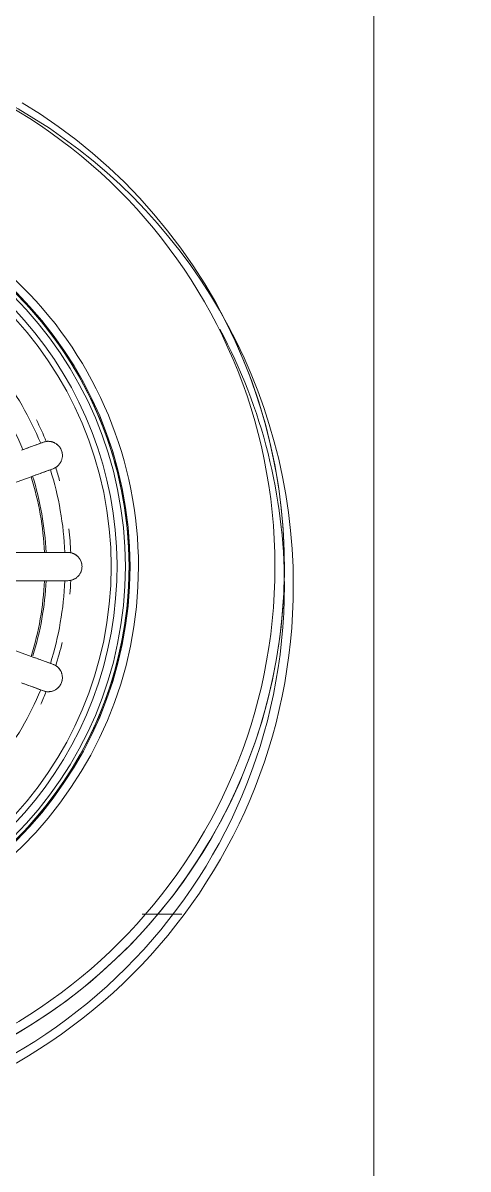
# Model space of a CAD drawing. Header units: millimetres. Extents: x -11245 to 24889, y -43080 to -3800.
# Drawn here: x -7506.9 to -7459.6, y -15469.7 to -15348 of the extents above; entities that cross this region are included whole.
import ezdxf

# ---------------------------------------------------------------- set-up
doc = ezdxf.new("R2010")
doc.units = ezdxf.units.MM
for name, color, linetype, lineweight in [('A-FLOR-PATT', 8, 'Continuous', 18), ('A-GENM', 13, 'Continuous', 9), ('G-IMPT', 8, 'Continuous', 9)]:
    doc.layers.add(name, color=color, linetype=linetype, lineweight=lineweight)

# ---------------------------------------------------------------- blocks, each defined once
blk = doc.blocks.new('CRT_MGN_COZ_Fogão a lenha completo - CRT_MGN_COZ_Fogão a lenha completo-5005769-PONTOS HIDRÁULICOS TÉRREO')
at = {"layer": 'G-IMPT'}
blk.add_line((2602.92, -125), (2362.92, -125), dxfattribs=at)
at = {"layer": 'G-IMPT', "flags": 128}
for points in [[(2434.03, -86.57), (2435.21, -88.54), (2436.47, -90.47), (2437.8, -92.34), (2439.21, -94.16), (2440.7, -95.91), (2442.25, -97.61), (2443.86, -99.25), (2445.55, -100.82), (2447.29, -102.32), (2449.09, -103.75), (2450.95, -105.1), (2452.86, -106.38), (2454.82, -107.59), (2456.82, -108.71), (2458.87, -109.76), (2460.96, -110.72), (2463.09, -111.59), (2465.25, -112.38), (2467.44, -113.09), (2469.65, -113.7), (2471.89, -114.23), (2474.15, -114.66), (2476.43, -115.01), (2478.71, -115.26), (2481.01, -115.43), (2483.3, -115.5), (2485.6, -115.48), (2487.9, -115.36), (2490.19, -115.16), (2492.47, -114.86), (2494.74, -114.47), (2496.99, -114), (2499.22, -113.43), (2501.42, -112.77), (2503.6, -112.03), (2505.74, -111.2), (2507.85, -110.28), (2509.93, -109.29), (2511.96, -108.21), (2513.94, -107.04), (2515.88, -105.8), (2517.76, -104.49), (2519.6, -103.1), (2521.37, -101.64), (2523.09, -100.1), (2524.74, -98.5), (2526.33, -96.84), (2527.84, -95.11), (2529.29, -93.33), (2530.67, -91.48), (2531.97, -89.59), (2533.2, -87.64)], [(2492.5, -98.09), (2490.89, -98.4), (2489.27, -98.65), (2487.64, -98.83), (2486.01, -98.95), (2484.37, -99), (2482.73, -98.98), (2481.09, -98.9), (2479.46, -98.76), (2477.83, -98.54), (2476.21, -98.27), (2474.61, -97.93), (2473.02, -97.52), (2471.45, -97.06), (2469.9, -96.53), (2468.37, -95.93), (2466.86, -95.28), (2465.39, -94.57), (2463.94, -93.8), (2462.52, -92.97), (2461.14, -92.09), (2459.8, -91.15), (2458.49, -90.16), (2457.22, -89.11), (2456, -88.02), (2454.82, -86.88)], [(2512.49, -87.41), (2511.29, -88.53), (2510.05, -89.6), (2508.76, -90.62), (2507.44, -91.59), (2506.08, -92.5), (2504.68, -93.36), (2503.25, -94.16), (2501.79, -94.9), (2500.3, -95.59), (2498.78, -96.21), (2497.24, -96.78), (2495.68, -97.28), (2494.1, -97.72), (2492.5, -98.09)], [(2477.98, -78.72), (2477.08, -81.19), (2476.18, -83.66), (2475.28, -86.13), (2474.38, -88.6)], [(2493.47, -88.6), (2492.57, -86.13), (2491.67, -83.66), (2490.77, -81.19), (2489.87, -78.72)], [(2482.42, -90.02), (2482.42, -87.39), (2482.42, -84.76), (2482.42, -82.13), (2482.42, -79.5)], [(2485.42, -79.5), (2485.42, -82.13), (2485.42, -84.76), (2485.42, -87.39), (2485.42, -90.02)], [(2470.72, -89.91), (2470.77, -89.76), (2470.82, -89.62)], [(2497.03, -89.62), (2497.08, -89.76), (2497.13, -89.91)], [(2473.64, -90.64), (2473.59, -90.79), (2473.53, -90.93)], [(2494.32, -90.93), (2494.26, -90.79), (2494.21, -90.64)], [(2482.42, -92.5), (2482.42, -92.35), (2482.42, -92.19)], [(2485.42, -92.19), (2485.42, -92.35), (2485.42, -92.5)]]:
    blk.add_lwpolyline(points, dxfattribs=at)
at = {"layer": 'G-IMPT'}
for centre, radius, start, end in [((2481.92, -58), 58.45, 90, 270), ((2481.92, -58), 58.45, 270, 90), ((2481.92, -58), 57.5, 90, 270), ((2483.92, -58), 41, 90, 270), ((2483.92, -58), 41, 270, 90), ((2483.92, -58), 57.5, 180, 296.2514), ((2483.92, -58), 56.5, 180, 0), ((2483.92, -58), 42, 180, 270), ((2483.92, -58), 41.11, 180, 360), ((2483.92, -58), 41, 180, 270), ((2483.92, -58), 40.61, 180, 0), ((2483.92, -58), 40.61, 180, 0), ((2483.92, -58), 39.72, 180, 344.8588), ((2483.92, -58), 39.1, 180, 360), ((2483.92, -58), 41, 270, 0), ((2483.92, -58), 42, 270, 0), ((2483.92, -58), 34.22, 232.5121, 247.4879), ((2483.92, -58), 34.22, 292.5121, 307.4879), ((2483.92, -58), 32.22, 292.6687, 296.5641), ((2483.92, -58), 32.05, 252.6822, 267.3178), ((2483.92, -58), 32.22, 252.8675, 267.3313), ((2483.92, -58), 32.05, 272.6822, 287.3178), ((2483.92, -58), 32.22, 272.6687, 287.3313), ((2483.92, -58), 34.84, 245.1811, 247.5874), ((2483.92, -58), 34.84, 292.4126, 296.5938), ((2483.92, -58), 34.84, 252.4126, 256.5938), ((2483.92, -58), 34.22, 252.5121, 267.4879), ((2483.92, -58), 34.22, 272.5121, 287.4879), ((2483.92, -58), 34.84, 285.1811, 287.5874), ((2483.92, -58), 34.84, 265.1811, 267.5874), ((2483.92, -58), 34.84, 272.4126, 276.5938), ((2481.92, -58), 57.5, 270, 298.244)]:
    blk.add_arc(centre, radius, start, end, dxfattribs=at)
for points, knots in [([(2470.82, -89.62), (2470.91, -89.37), (2471.14, -88.75), (2471.44, -87.92), (2471.56, -87.58)], [-1, -1, -1, -1, -0.4, 0, 0, 0, 0]), ([(2496.29, -87.58), (2496.48, -88.1), (2496.77, -88.9), (2496.97, -89.45), (2497.03, -89.62)], [-1, -1, -1, -1, -0.4, 0, 0, 0, 0]), ([(2474.38, -88.6), (2474.19, -89.13), (2473.9, -89.93), (2473.7, -90.48), (2473.64, -90.64)], [-1, -1, -1, -1, -0.4, 0, 0, 0, 0]), ([(2494.21, -90.64), (2494.12, -90.39), (2493.89, -89.78), (2493.59, -88.95), (2493.47, -88.6)], [-1, -1, -1, -1, -0.4, 0, 0, 0, 0]), ([(2473.53, -90.93), (2473.51, -90.99), (2473.46, -91.11), (2473.37, -91.26), (2473.29, -91.36), (2473.22, -91.44), (2473.15, -91.52), (2473.06, -91.59), (2472.97, -91.66), (2472.87, -91.72), (2472.76, -91.78), (2472.63, -91.83), (2472.49, -91.88), (2472.35, -91.9), (2472.19, -91.92), (2472.02, -91.92), (2471.82, -91.89), (2471.61, -91.83), (2471.41, -91.75), (2471.25, -91.64), (2471.11, -91.53), (2471, -91.41), (2470.9, -91.29), (2470.82, -91.17), (2470.76, -91.05), (2470.71, -90.93), (2470.68, -90.82), (2470.65, -90.71), (2470.64, -90.6), (2470.63, -90.5), (2470.62, -90.39), (2470.63, -90.26), (2470.66, -90.09), (2470.69, -89.97), (2470.72, -89.91)], [-1, -1, -1, -1, -0.944444, -0.888889, -0.861111, -0.833333, -0.805556, -0.777778, -0.75, -0.722222, -0.694444, -0.659722, -0.638889, -0.611111, -0.583333, -0.555556, -0.527778, -0.5, -0.472222, -0.444444, -0.416667, -0.388889, -0.361111, -0.333333, -0.305556, -0.277778, -0.25, -0.222222, -0.194444, -0.166667, -0.138889, -0.111111, -0.055556, 0, 0, 0, 0]), ([(2482.42, -92.19), (2482.42, -91.93), (2482.42, -91.27), (2482.42, -90.39), (2482.42, -90.02)], [-1, -1, -1, -1, -0.4, 0, 0, 0, 0]), ([(2485.42, -90.02), (2485.42, -90.58), (2485.42, -91.43), (2485.42, -92.01), (2485.42, -92.19)], [-1, -1, -1, -1, -0.4, 0, 0, 0, 0]), ([(2497.13, -89.91), (2497.16, -89.97), (2497.19, -90.09), (2497.22, -90.26), (2497.23, -90.39), (2497.22, -90.5), (2497.21, -90.6), (2497.2, -90.71), (2497.17, -90.82), (2497.14, -90.93), (2497.08, -91.06), (2497.02, -91.18), (2496.94, -91.3), (2496.85, -91.41), (2496.74, -91.53), (2496.6, -91.64), (2496.44, -91.74), (2496.24, -91.83), (2496.03, -91.89), (2495.84, -91.92), (2495.66, -91.92), (2495.5, -91.91), (2495.35, -91.87), (2495.21, -91.83), (2495.08, -91.78), (2494.98, -91.72), (2494.88, -91.66), (2494.79, -91.59), (2494.7, -91.52), (2494.63, -91.44), (2494.56, -91.36), (2494.48, -91.26), (2494.39, -91.11), (2494.34, -90.99), (2494.32, -90.93)], [-1, -1, -1, -1, -0.944444, -0.888889, -0.861111, -0.833333, -0.805556, -0.777778, -0.75, -0.722222, -0.694444, -0.659722, -0.638889, -0.611111, -0.583333, -0.555556, -0.527778, -0.5, -0.472222, -0.444444, -0.416667, -0.388889, -0.361111, -0.333333, -0.305556, -0.277778, -0.25, -0.222222, -0.194444, -0.166667, -0.138889, -0.111111, -0.055556, 0, 0, 0, 0]), ([(2473.4, -91.22), (2473.37, -91.26), (2473.3, -91.35), (2473.21, -91.46), (2473.12, -91.54), (2473.05, -91.6), (2472.98, -91.66), (2472.92, -91.69), (2472.89, -91.71)], [-1, -1, -1, -1, -0.9444444, -0.8888889, -0.8611111, -0.8333333, -0.8055556, -0.7777778, -0.7777778, -0.7777778, -0.7777778]), ([(2497.21, -90.21), (2497.22, -90.27), (2497.23, -90.38), (2497.22, -90.52), (2497.21, -90.64), (2497.19, -90.73), (2497.17, -90.82), (2497.15, -90.88), (2497.14, -90.91)], [-1, -1, -1, -1, -0.9444444, -0.8888889, -0.8611111, -0.8333333, -0.8055556, -0.7777778, -0.7777778, -0.7777778, -0.7777778]), ([(2485.42, -92.5), (2485.42, -92.56), (2485.42, -92.69), (2485.38, -92.86), (2485.34, -92.99), (2485.31, -93.09), (2485.26, -93.18), (2485.21, -93.28), (2485.15, -93.37), (2485.07, -93.47), (2484.98, -93.56), (2484.88, -93.66), (2484.77, -93.74), (2484.65, -93.82), (2484.5, -93.89), (2484.33, -93.95), (2484.14, -93.99), (2483.93, -94.01), (2483.71, -93.99), (2483.52, -93.95), (2483.35, -93.89), (2483.2, -93.82), (2483.07, -93.74), (2482.96, -93.65), (2482.86, -93.56), (2482.78, -93.47), (2482.7, -93.37), (2482.64, -93.28), (2482.59, -93.18), (2482.54, -93.09), (2482.51, -92.99), (2482.47, -92.86), (2482.43, -92.69), (2482.42, -92.56), (2482.42, -92.5)], [-1, -1, -1, -1, -0.944444, -0.888889, -0.861111, -0.833333, -0.805556, -0.777778, -0.75, -0.722222, -0.694444, -0.659722, -0.638889, -0.611111, -0.583333, -0.555556, -0.527778, -0.5, -0.472222, -0.444444, -0.416667, -0.388889, -0.361111, -0.333333, -0.305556, -0.277778, -0.25, -0.222222, -0.194444, -0.166667, -0.138889, -0.111111, -0.055556, 0, 0, 0, 0]), ([(2485.39, -92.81), (2485.38, -92.87), (2485.35, -92.98), (2485.3, -93.11), (2485.25, -93.21), (2485.2, -93.29), (2485.15, -93.37), (2485.11, -93.42), (2485.09, -93.45)], [-1, -1, -1, -1, -0.9444444, -0.8888889, -0.8611111, -0.8333333, -0.8055556, -0.7777778, -0.7777778, -0.7777778, -0.7777778])]:
    blk.add_open_spline(points, degree=3, knots=knots, dxfattribs=at)
for points in [[(2471.51, -87.73), (2471.35, -88.17), (2471.05, -88.99), (2470.81, -89.64), (2470.72, -89.91)], [(2473.53, -90.93), (2473.63, -90.67), (2473.87, -90.02), (2474.17, -89.19), (2474.33, -88.75)], [(2493.52, -88.75), (2493.68, -89.19), (2493.98, -90.02), (2494.22, -90.67), (2494.32, -90.93)], [(2497.13, -89.91), (2497.04, -89.64), (2496.8, -88.99), (2496.5, -88.17), (2496.34, -87.73)], [(2470.72, -89.91), (2470.7, -89.96), (2470.66, -90.07), (2470.65, -90.17), (2470.64, -90.21)], [(2497.21, -90.21), (2497.2, -90.17), (2497.19, -90.07), (2497.15, -89.96), (2497.13, -89.91)], [(2470.63, -90.55), (2470.63, -90.49), (2470.62, -90.38), (2470.63, -90.27), (2470.64, -90.21)], [(2471.94, -91.91), (2471.89, -91.9), (2471.79, -91.88), (2471.61, -91.82), (2471.45, -91.75), (2471.3, -91.68), (2471.18, -91.59), (2471.08, -91.5), (2470.99, -91.39), (2470.93, -91.33), (2470.91, -91.29)], [(2473.4, -91.22), (2473.42, -91.18), (2473.47, -91.09), (2473.51, -90.99), (2473.53, -90.93)], [(2482.42, -90.18), (2482.42, -90.65), (2482.42, -91.53), (2482.42, -92.22), (2482.42, -92.5)], [(2485.42, -92.5), (2485.42, -92.22), (2485.42, -91.53), (2485.42, -90.65), (2485.42, -90.18)], [(2494.32, -90.93), (2494.34, -90.99), (2494.38, -91.09), (2494.43, -91.18), (2494.45, -91.22)], [(2494.66, -91.48), (2494.62, -91.44), (2494.55, -91.35), (2494.48, -91.26), (2494.45, -91.22)], [(2496.94, -91.3), (2496.92, -91.33), (2496.86, -91.39), (2496.77, -91.5), (2496.67, -91.59), (2496.55, -91.68), (2496.4, -91.75), (2496.23, -91.82), (2496.06, -91.88), (2495.96, -91.9), (2495.91, -91.91)], [(2482.42, -92.5), (2482.42, -92.56), (2482.43, -92.67), (2482.45, -92.77), (2482.46, -92.81)], [(2485.39, -92.81), (2485.4, -92.77), (2485.42, -92.67), (2485.42, -92.56), (2485.42, -92.5)], [(2482.57, -93.13), (2482.54, -93.08), (2482.5, -92.98), (2482.47, -92.87), (2482.46, -92.81)], [(2483.59, -93.96), (2483.54, -93.95), (2483.44, -93.93), (2483.31, -93.87), (2483.19, -93.8), (2483.11, -93.76), (2483.08, -93.74)], [(2484.77, -93.74), (2484.74, -93.76), (2484.66, -93.81), (2484.54, -93.87), (2484.41, -93.93), (2484.31, -93.95), (2484.26, -93.96)]]:
    blk.add_open_spline(points, degree=3, dxfattribs=at)
blk = doc.blocks.new('CRT_MGN_COZ_Fogão a lenha completo - CRT_MGN_COZ_Fogão a lenha completo-V23-PONTOS HIDRÁULICOS TÉRREO')
at = {"layer": 'G-IMPT'}
blk.add_line((2602.92, -125), (2362.92, -125), dxfattribs=at)
at = {"layer": 'G-IMPT', "flags": 128}
for points in [[(2434.03, -86.57), (2435.21, -88.54), (2436.47, -90.47), (2437.8, -92.34), (2439.21, -94.16), (2440.7, -95.91), (2442.25, -97.61), (2443.86, -99.25), (2445.55, -100.82), (2447.29, -102.32), (2449.09, -103.75), (2450.95, -105.1), (2452.86, -106.38), (2454.82, -107.59), (2456.82, -108.71), (2458.87, -109.76), (2460.96, -110.72), (2463.09, -111.59), (2465.25, -112.38), (2467.44, -113.09), (2469.65, -113.7), (2471.89, -114.23), (2474.15, -114.66), (2476.43, -115.01), (2478.71, -115.26), (2481.01, -115.43), (2483.3, -115.5), (2485.6, -115.48), (2487.9, -115.36), (2490.19, -115.16), (2492.47, -114.86), (2494.74, -114.47), (2496.99, -114), (2499.22, -113.43), (2501.42, -112.77), (2503.6, -112.03), (2505.74, -111.2), (2507.85, -110.28), (2509.93, -109.29), (2511.96, -108.21), (2513.94, -107.04), (2515.88, -105.8), (2517.76, -104.49), (2519.6, -103.1), (2521.37, -101.64), (2523.09, -100.1), (2524.74, -98.5), (2526.33, -96.84), (2527.84, -95.11), (2529.29, -93.33), (2530.67, -91.48), (2531.97, -89.59), (2533.2, -87.64)], [(2492.5, -98.09), (2490.89, -98.4), (2489.27, -98.65), (2487.64, -98.83), (2486.01, -98.95), (2484.37, -99), (2482.73, -98.98), (2481.09, -98.9), (2479.46, -98.76), (2477.83, -98.54), (2476.21, -98.27), (2474.61, -97.93), (2473.02, -97.52), (2471.45, -97.06), (2469.9, -96.53), (2468.37, -95.93), (2466.86, -95.28), (2465.39, -94.57), (2463.94, -93.8), (2462.52, -92.97), (2461.14, -92.09), (2459.8, -91.15), (2458.49, -90.16), (2457.22, -89.11), (2456, -88.02), (2454.82, -86.88)], [(2512.49, -87.41), (2511.29, -88.53), (2510.05, -89.6), (2508.76, -90.62), (2507.44, -91.59), (2506.08, -92.5), (2504.68, -93.36), (2503.25, -94.16), (2501.79, -94.9), (2500.3, -95.59), (2498.78, -96.21), (2497.24, -96.78), (2495.68, -97.28), (2494.1, -97.72), (2492.5, -98.09)], [(2477.98, -78.72), (2477.08, -81.19), (2476.18, -83.66), (2475.28, -86.13), (2474.38, -88.6)], [(2493.47, -88.6), (2492.57, -86.13), (2491.67, -83.66), (2490.77, -81.19), (2489.87, -78.72)], [(2482.42, -90.02), (2482.42, -87.39), (2482.42, -84.76), (2482.42, -82.13), (2482.42, -79.5)], [(2485.42, -79.5), (2485.42, -82.13), (2485.42, -84.76), (2485.42, -87.39), (2485.42, -90.02)], [(2470.72, -89.91), (2470.77, -89.76), (2470.82, -89.62)], [(2497.03, -89.62), (2497.08, -89.76), (2497.13, -89.91)], [(2473.64, -90.64), (2473.59, -90.79), (2473.53, -90.93)], [(2494.32, -90.93), (2494.26, -90.79), (2494.21, -90.64)], [(2482.42, -92.5), (2482.42, -92.35), (2482.42, -92.19)], [(2485.42, -92.19), (2485.42, -92.35), (2485.42, -92.5)]]:
    blk.add_lwpolyline(points, dxfattribs=at)
at = {"layer": 'G-IMPT'}
for centre, radius, start, end in [((2481.92, -58), 58.45, 90, 270), ((2481.92, -58), 58.45, 270, 90), ((2481.92, -58), 57.5, 90, 270), ((2483.92, -58), 41, 90, 270), ((2483.92, -58), 41, 270, 90), ((2483.92, -58), 57.5, 180, 296.2514), ((2483.92, -58), 56.5, 180, 0), ((2483.92, -58), 42, 180, 270), ((2483.92, -58), 41.11, 180, 360), ((2483.92, -58), 41, 180, 270), ((2483.92, -58), 40.61, 180, 0), ((2483.92, -58), 40.61, 180, 0), ((2483.92, -58), 39.72, 180, 344.8588), ((2483.92, -58), 39.1, 180, 360), ((2483.92, -58), 41, 270, 0), ((2483.92, -58), 42, 270, 0), ((2483.92, -58), 34.22, 232.5121, 247.4879), ((2483.92, -58), 34.22, 292.5121, 307.4879), ((2483.92, -58), 32.22, 292.6687, 296.5641), ((2483.92, -58), 32.05, 252.6822, 267.3178), ((2483.92, -58), 32.22, 252.8675, 267.3313), ((2483.92, -58), 32.05, 272.6822, 287.3178), ((2483.92, -58), 32.22, 272.6687, 287.3313), ((2483.92, -58), 34.84, 245.1811, 247.5874), ((2483.92, -58), 34.84, 292.4126, 296.5938), ((2483.92, -58), 34.84, 252.4126, 256.5938), ((2483.92, -58), 34.22, 252.5121, 267.4879), ((2483.92, -58), 34.22, 272.5121, 287.4879), ((2483.92, -58), 34.84, 285.1811, 287.5874), ((2483.92, -58), 34.84, 265.1811, 267.5874), ((2483.92, -58), 34.84, 272.4126, 276.5938), ((2481.92, -58), 57.5, 270, 298.244)]:
    blk.add_arc(centre, radius, start, end, dxfattribs=at)
for points, knots in [([(2470.82, -89.62), (2470.91, -89.37), (2471.14, -88.75), (2471.44, -87.92), (2471.56, -87.58)], [-1, -1, -1, -1, -0.4, 0, 0, 0, 0]), ([(2496.29, -87.58), (2496.48, -88.1), (2496.77, -88.9), (2496.97, -89.45), (2497.03, -89.62)], [-1, -1, -1, -1, -0.4, 0, 0, 0, 0]), ([(2474.38, -88.6), (2474.19, -89.13), (2473.9, -89.93), (2473.7, -90.48), (2473.64, -90.64)], [-1, -1, -1, -1, -0.4, 0, 0, 0, 0]), ([(2494.21, -90.64), (2494.12, -90.39), (2493.89, -89.78), (2493.59, -88.95), (2493.47, -88.6)], [-1, -1, -1, -1, -0.4, 0, 0, 0, 0]), ([(2473.53, -90.93), (2473.51, -90.99), (2473.46, -91.11), (2473.37, -91.26), (2473.29, -91.36), (2473.22, -91.44), (2473.15, -91.52), (2473.06, -91.59), (2472.97, -91.66), (2472.87, -91.72), (2472.76, -91.78), (2472.63, -91.83), (2472.49, -91.88), (2472.35, -91.9), (2472.19, -91.92), (2472.02, -91.92), (2471.82, -91.89), (2471.61, -91.83), (2471.41, -91.75), (2471.25, -91.64), (2471.11, -91.53), (2471, -91.41), (2470.9, -91.29), (2470.82, -91.17), (2470.76, -91.05), (2470.71, -90.93), (2470.68, -90.82), (2470.65, -90.71), (2470.64, -90.6), (2470.63, -90.5), (2470.62, -90.39), (2470.63, -90.26), (2470.66, -90.09), (2470.69, -89.97), (2470.72, -89.91)], [-1, -1, -1, -1, -0.944444, -0.888889, -0.861111, -0.833333, -0.805556, -0.777778, -0.75, -0.722222, -0.694444, -0.659722, -0.638889, -0.611111, -0.583333, -0.555556, -0.527778, -0.5, -0.472222, -0.444444, -0.416667, -0.388889, -0.361111, -0.333333, -0.305556, -0.277778, -0.25, -0.222222, -0.194444, -0.166667, -0.138889, -0.111111, -0.055556, 0, 0, 0, 0]), ([(2482.42, -92.19), (2482.42, -91.93), (2482.42, -91.27), (2482.42, -90.39), (2482.42, -90.02)], [-1, -1, -1, -1, -0.4, 0, 0, 0, 0]), ([(2485.42, -90.02), (2485.42, -90.58), (2485.42, -91.43), (2485.42, -92.01), (2485.42, -92.19)], [-1, -1, -1, -1, -0.4, 0, 0, 0, 0]), ([(2497.13, -89.91), (2497.16, -89.97), (2497.19, -90.09), (2497.22, -90.26), (2497.23, -90.39), (2497.22, -90.5), (2497.21, -90.6), (2497.2, -90.71), (2497.17, -90.82), (2497.14, -90.93), (2497.08, -91.06), (2497.02, -91.18), (2496.94, -91.3), (2496.85, -91.41), (2496.74, -91.53), (2496.6, -91.64), (2496.44, -91.74), (2496.24, -91.83), (2496.03, -91.89), (2495.84, -91.92), (2495.66, -91.92), (2495.5, -91.91), (2495.35, -91.87), (2495.21, -91.83), (2495.08, -91.78), (2494.98, -91.72), (2494.88, -91.66), (2494.79, -91.59), (2494.7, -91.52), (2494.63, -91.44), (2494.56, -91.36), (2494.48, -91.26), (2494.39, -91.11), (2494.34, -90.99), (2494.32, -90.93)], [-1, -1, -1, -1, -0.944444, -0.888889, -0.861111, -0.833333, -0.805556, -0.777778, -0.75, -0.722222, -0.694444, -0.659722, -0.638889, -0.611111, -0.583333, -0.555556, -0.527778, -0.5, -0.472222, -0.444444, -0.416667, -0.388889, -0.361111, -0.333333, -0.305556, -0.277778, -0.25, -0.222222, -0.194444, -0.166667, -0.138889, -0.111111, -0.055556, 0, 0, 0, 0]), ([(2473.4, -91.22), (2473.37, -91.26), (2473.3, -91.35), (2473.21, -91.46), (2473.12, -91.54), (2473.05, -91.6), (2472.98, -91.66), (2472.92, -91.69), (2472.89, -91.71)], [-1, -1, -1, -1, -0.9444444, -0.8888889, -0.8611111, -0.8333333, -0.8055556, -0.7777778, -0.7777778, -0.7777778, -0.7777778]), ([(2497.21, -90.21), (2497.22, -90.27), (2497.23, -90.38), (2497.22, -90.52), (2497.21, -90.64), (2497.19, -90.73), (2497.17, -90.82), (2497.15, -90.88), (2497.14, -90.91)], [-1, -1, -1, -1, -0.9444444, -0.8888889, -0.8611111, -0.8333333, -0.8055556, -0.7777778, -0.7777778, -0.7777778, -0.7777778]), ([(2485.42, -92.5), (2485.42, -92.56), (2485.42, -92.69), (2485.38, -92.86), (2485.34, -92.99), (2485.31, -93.09), (2485.26, -93.18), (2485.21, -93.28), (2485.15, -93.37), (2485.07, -93.47), (2484.98, -93.56), (2484.88, -93.66), (2484.77, -93.74), (2484.65, -93.82), (2484.5, -93.89), (2484.33, -93.95), (2484.14, -93.99), (2483.93, -94.01), (2483.71, -93.99), (2483.52, -93.95), (2483.35, -93.89), (2483.2, -93.82), (2483.07, -93.74), (2482.96, -93.65), (2482.86, -93.56), (2482.78, -93.47), (2482.7, -93.37), (2482.64, -93.28), (2482.59, -93.18), (2482.54, -93.09), (2482.51, -92.99), (2482.47, -92.86), (2482.43, -92.69), (2482.42, -92.56), (2482.42, -92.5)], [-1, -1, -1, -1, -0.944444, -0.888889, -0.861111, -0.833333, -0.805556, -0.777778, -0.75, -0.722222, -0.694444, -0.659722, -0.638889, -0.611111, -0.583333, -0.555556, -0.527778, -0.5, -0.472222, -0.444444, -0.416667, -0.388889, -0.361111, -0.333333, -0.305556, -0.277778, -0.25, -0.222222, -0.194444, -0.166667, -0.138889, -0.111111, -0.055556, 0, 0, 0, 0]), ([(2485.39, -92.81), (2485.38, -92.87), (2485.35, -92.98), (2485.3, -93.11), (2485.25, -93.21), (2485.2, -93.29), (2485.15, -93.37), (2485.11, -93.42), (2485.09, -93.45)], [-1, -1, -1, -1, -0.9444444, -0.8888889, -0.8611111, -0.8333333, -0.8055556, -0.7777778, -0.7777778, -0.7777778, -0.7777778])]:
    blk.add_open_spline(points, degree=3, knots=knots, dxfattribs=at)
for points in [[(2471.51, -87.73), (2471.35, -88.17), (2471.05, -88.99), (2470.81, -89.64), (2470.72, -89.91)], [(2473.53, -90.93), (2473.63, -90.67), (2473.87, -90.02), (2474.17, -89.19), (2474.33, -88.75)], [(2493.52, -88.75), (2493.68, -89.19), (2493.98, -90.02), (2494.22, -90.67), (2494.32, -90.93)], [(2497.13, -89.91), (2497.04, -89.64), (2496.8, -88.99), (2496.5, -88.17), (2496.34, -87.73)], [(2470.72, -89.91), (2470.7, -89.96), (2470.66, -90.07), (2470.65, -90.17), (2470.64, -90.21)], [(2497.21, -90.21), (2497.2, -90.17), (2497.19, -90.07), (2497.15, -89.96), (2497.13, -89.91)], [(2470.63, -90.55), (2470.63, -90.49), (2470.62, -90.38), (2470.63, -90.27), (2470.64, -90.21)], [(2471.94, -91.91), (2471.89, -91.9), (2471.79, -91.88), (2471.61, -91.82), (2471.45, -91.75), (2471.3, -91.68), (2471.18, -91.59), (2471.08, -91.5), (2470.99, -91.39), (2470.93, -91.33), (2470.91, -91.29)], [(2473.4, -91.22), (2473.42, -91.18), (2473.47, -91.09), (2473.51, -90.99), (2473.53, -90.93)], [(2482.42, -90.18), (2482.42, -90.65), (2482.42, -91.53), (2482.42, -92.22), (2482.42, -92.5)], [(2485.42, -92.5), (2485.42, -92.22), (2485.42, -91.53), (2485.42, -90.65), (2485.42, -90.18)], [(2494.32, -90.93), (2494.34, -90.99), (2494.38, -91.09), (2494.43, -91.18), (2494.45, -91.22)], [(2494.66, -91.48), (2494.62, -91.44), (2494.55, -91.35), (2494.48, -91.26), (2494.45, -91.22)], [(2496.94, -91.3), (2496.92, -91.33), (2496.86, -91.39), (2496.77, -91.5), (2496.67, -91.59), (2496.55, -91.68), (2496.4, -91.75), (2496.23, -91.82), (2496.06, -91.88), (2495.96, -91.9), (2495.91, -91.91)], [(2482.42, -92.5), (2482.42, -92.56), (2482.43, -92.67), (2482.45, -92.77), (2482.46, -92.81)], [(2485.39, -92.81), (2485.4, -92.77), (2485.42, -92.67), (2485.42, -92.56), (2485.42, -92.5)], [(2482.57, -93.13), (2482.54, -93.08), (2482.5, -92.98), (2482.47, -92.87), (2482.46, -92.81)], [(2483.59, -93.96), (2483.54, -93.95), (2483.44, -93.93), (2483.31, -93.87), (2483.19, -93.8), (2483.11, -93.76), (2483.08, -93.74)], [(2484.77, -93.74), (2484.74, -93.76), (2484.66, -93.81), (2484.54, -93.87), (2484.41, -93.93), (2484.31, -93.95), (2484.26, -93.96)]]:
    blk.add_open_spline(points, degree=3, dxfattribs=at)

msp = doc.modelspace()

# ---------------------------------------------------------------- hatches: boundary and pattern name
at = {"layer": 'A-FLOR-PATT', "lineweight": 9}
h = msp.add_hatch(dxfattribs=at)
h.set_pattern_fill('FP_1', color=9, style=0, pattern_type=2)
h.set_pattern_definition([(0, (0, 0), (812.8, 203.2), [33.528, -576.072, 33.528, -576.072, -3251.2]), (0, (0, 0), (812.8, 203.2), [-1219.2, 33.528, -1185.672, 33.528, -576.072, -1422.4]), (0, (0, 0), (812.8, 203.2), [-3048, 33.528, -372.872, 33.528, -982.472]), (120, (304.8, 101.6), (-582.3764, 602.3054), [33.528, -576.072, 33.528, -576.072, -3251.2]), (120, (304.8, 101.6), (-582.3764, 602.3054), [-1219.2, 33.528, -1185.672, 33.528, -576.072, -1422.4]), (120, (304.8, 101.6), (-582.3764, 602.3054), [-3048, 33.528, -372.872, 33.528, -982.472]), (240, (406.4, 508), (-230.4236, -805.5054), [33.528, -576.072, 33.528, -576.072, -3251.2]), (240, (406.4, 508), (-230.4236, -805.5054), [-1219.2, 33.528, -1185.672, 33.528, -576.072, -1422.4]), (240, (406.4, 508), (-230.4236, -805.5054), [-3048, 33.528, -372.872, 33.528, -982.472])])
h.paths.add_polyline_path([(-11044.62, -19319.65), (-7944.62, -19319.65), (-7944.62, -17819.65), (-7954.62, -17819.65), (-7954.62, -17359.65), (-7944.62, -17359.65), (-7944.62, -17039.65), (-7954.62, -17039.65), (-7954.62, -16739.65), (-7944.62, -16739.65), (-7944.62, -16439.65), (-7964.62, -16439.65), (-7964.62, -16039.65), (-7944.62, -16039.65), (-7944.62, -16034.65), (-7964.62, -16034.65), (-7964.62, -15634.65), (-7944.62, -15634.65), (-7944.62, -15589.65), (-7964.62, -15589.65), (-7964.62, -15189.65), (-7944.62, -15189.65), (-7944.62, -15184.65), (-7964.62, -15184.65), (-7964.62, -14784.65), (-7944.62, -14784.65), (-7944.62, -14739.65), (-7964.62, -14739.65), (-7964.62, -14339.65), (-7944.62, -14339.65), (-7944.62, -14334.65), (-7964.62, -14334.65), (-7964.62, -13934.65), (-7944.62, -13934.65), (-7944.62, -13889.65), (-7244.62, -13889.65), (-7244.62, -13088.65), (-7254.62, -13088.65), (-7254.62, -12988.65), (-7244.62, -12988.65), (-7244.62, -8790.65), (-7254.62, -8789.65), (-7254.62, -8690.65), (-7244.62, -8690.65), (-7244.62, -8139.65), (-7254.62, -8139.65), (-7253.95, -5539.65), (-7244.62, -5539.65), (-7244.62, -5299.65), (-6663.62, -5299.65), (-6663.62, -5289.65), (-6563.62, -5289.65), (-6563.62, -5299.65), (-3065.62, -5299.29), (-3064.62, -5289.65), (-2965.62, -5289.65), (-2965.62, -5299.65), (-2524.62, -5299.65), (-2524.62, -3999.65), (-2584.62, -3999.65), (-2584.62, -3939.65), (-7042.12, -3939.65), (-7042.12, -3859.65), (-2584.62, -3859.65), (-2584.62, -3799.65), (-7044.62, -3799.65), (-7044.62, -3999.65), (-7244.62, -3999.65), (-7244.62, -3799.65), (-11044.62, -3799.65), (-11044.62, -3999.65), (-11244.62, -3999.65), (-11244.62, -7934.65), (-11044.62, -7934.65), (-11044.62, -8134.65), (-11244.62, -8134.65), (-11244.62, -11579.65), (-11044.62, -11579.65), (-11044.62, -11779.65), (-11244.62, -11779.65), (-11244.62, -15224.65), (-11044.62, -15224.65), (-11044.62, -15424.65), (-11244.62, -15424.65), (-11244.62, -19119.65), (-11044.62, -19119.65)])
h.paths.add_polyline_path([(-7684.62, -15607.73), (-7684.62, -15606.48), (-7703.53, -15604.45), (-7719.01, -15598.9), (-7726.94, -15594.59), (-7737.23, -15586.96), (-7746.21, -15577.72), (-7753.68, -15567), (-7759.83, -15553.82), (-7762.78, -15543.56), (-7764, -15533.08), (-7765.37, -15526.73), (-7765.62, -15526.73), (-7764.37, -15540.65), (-7760.7, -15554.33), (-7755.9, -15565.09), (-7749.44, -15575.24), (-7740.92, -15584.91), (-7731.64, -15592.65), (-7717.62, -15600.64), (-7705.91, -15604.82), (-7697.29, -15606.73), (-7690.98, -15607.48)])
h.paths.add_polyline_path([(-7504.62, -15607.73), (-7488.97, -15606.14), (-7476.47, -15602.61), (-7466.26, -15598.01), (-7455.5, -15591.07), (-7445.19, -15581.67), (-7437.04, -15571.26), (-7430.71, -15559.73), (-7426.59, -15548.24), (-7424.62, -15539.4), (-7424.12, -15526.73), (-7424.87, -15526.73), (-7426.96, -15545.63), (-7428.49, -15550.75), (-7429.79, -15554.84), (-7435.33, -15566.6), (-7440.46, -15574.34), (-7458.81, -15592.26), (-7470.83, -15599.17), (-7480.54, -15602.85), (-7484.54, -15603.76), (-7485.98, -15604.52), (-7496.53, -15606), (-7504.62, -15607.48)])
h.paths.add_polyline_path([(-7489.43, -15558.26), (-7482.27, -15553.61), (-7486.76, -15556.36)])
h.paths.add_polyline_path([(-7536.62, -15466.18), (-7525.88, -15465.18), (-7515.5, -15462.23), (-7505.85, -15457.42), (-7494.87, -15448.55), (-7488.58, -15440.92), (-7483.03, -15430.91), (-7480.4, -15423.72), (-7478.42, -15413.12), (-7478.7, -15400.29), (-7481.08, -15389.69), (-7486.04, -15378.53), (-7491.53, -15370.62), (-7498.56, -15363.43), (-7506.88, -15357.45), (-7516.76, -15352.8), (-7510.56, -15355.63), (-7501.39, -15361.62), (-7493.42, -15369.4), (-7486.92, -15378.96), (-7482.82, -15388.64), (-7480.85, -15396.99), (-7480.18, -15406.95), (-7481.64, -15418.47), (-7485.13, -15428.84), (-7490.66, -15438.5), (-7497.26, -15446.19), (-7502.87, -15451.02), (-7513.98, -15457.42), (-7523.64, -15460.65), (-7534.4, -15462.12), (-7541.83, -15461.98), (-7554.26, -15459.34), (-7564.47, -15454.82), (-7571.85, -15449.84), (-7580.49, -15441.24), (-7586.32, -15432.49), (-7590.11, -15423.72), (-7592.66, -15412.52), (-7592.96, -15402.33), (-7591.31, -15391.73), (-7588.95, -15384.5), (-7583.27, -15373.95), (-7576, -15365.29), (-7570.67, -15360.64), (-7561.8, -15355.15), (-7550.03, -15350.9), (-7558.27, -15353.46), (-7567.39, -15358.03), (-7578.37, -15366.9), (-7585.27, -15375.42), (-7590.39, -15384.93), (-7592.88, -15391.88), (-7594.82, -15402.33), (-7594.53, -15415.21), (-7592.84, -15423.72), (-7587.2, -15436.92), (-7581.71, -15444.83), (-7576, -15450.92), (-7567.39, -15457.42), (-7555.48, -15462.99), (-7547.36, -15465.18), (-7542.01, -15465.93)])
h.paths.add_polyline_path([(-7536.62, -15447.73), (-7525.57, -15446.19), (-7516.66, -15442.63), (-7510.08, -15438.2), (-7505.41, -15433.83), (-7499.41, -15425.08), (-7496.53, -15418.15), (-7494.85, -15410.12), (-7494.98, -15400.51), (-7497.77, -15389.91), (-7500.25, -15384.73), (-7506.08, -15376.95), (-7513.61, -15370.66), (-7522.5, -15366.22), (-7527.89, -15364.64), (-7536.62, -15363.73), (-7547.59, -15365.25), (-7556.54, -15368.82), (-7562.28, -15372.5), (-7569.73, -15379.98), (-7574.86, -15388.51), (-7577.62, -15396.9), (-7578.56, -15405.73), (-7577.47, -15415.21), (-7575.64, -15421.27), (-7569.73, -15431.48), (-7563.31, -15438.08), (-7557.74, -15442), (-7547.66, -15446.19), (-7538.84, -15447.61)])
h.paths.add_polyline_path([(-7534.4, -15446.67), (-7545.65, -15445.52), (-7555.76, -15441.71), (-7563.68, -15436.22), (-7569.29, -15430.1), (-7573.83, -15422.94), (-7577.09, -15410.61), (-7577.09, -15400.84), (-7575.1, -15392.28), (-7571.38, -15384.1), (-7562.04, -15373.62), (-7553.64, -15368.62), (-7547.59, -15366.22), (-7534.4, -15364.79), (-7521.44, -15367.64), (-7509.65, -15375.16), (-7503.44, -15381.71), (-7499.61, -15388.64), (-7496.68, -15397.59), (-7495.62, -15405.73), (-7498.25, -15419.5), (-7501.69, -15426.73), (-7507.1, -15433.83), (-7514.1, -15439.7), (-7522.03, -15443.79), (-7528.45, -15445.69), (-7531.47, -15446.19)])
h.paths.add_polyline_path([(-7424.6, -15286.73), (-7423.62, -15286.73), (-7425.21, -15271.08), (-7428.54, -15259.12), (-7434.26, -15246.72), (-7439.9, -15238.09), (-7450.44, -15226.59), (-7460.47, -15218.89), (-7471.58, -15212.83), (-7482.26, -15208.94), (-7492.11, -15206.7), (-7504.62, -15206.23), (-7504.62, -15206.97), (-7485.71, -15209), (-7470.23, -15214.55), (-7459.25, -15220.9), (-7451.49, -15226.98), (-7443.01, -15235.75), (-7434.62, -15248.12), (-7429.28, -15260), (-7426.07, -15271.89), (-7425.24, -15280.37), (-7424.62, -15286.73)])
h.paths.add_polyline_path([(-7764.37, -15286.73), (-7762.34, -15267.82), (-7756.79, -15252.34), (-7751.05, -15242.27), (-7744.85, -15234.12), (-7734.32, -15224.11), (-7724.9, -15217.66), (-7711.42, -15211.41), (-7703.26, -15208.93), (-7690.98, -15207.35), (-7684.62, -15205.98), (-7684.62, -15205.73), (-7698.79, -15207.02), (-7713.35, -15211.06), (-7724.17, -15216.11), (-7733.26, -15222), (-7744.05, -15231.78), (-7752.26, -15242.27), (-7758.53, -15253.72), (-7762.41, -15264.37), (-7764.62, -15274.05), (-7765.05, -15286.73), (-7764.62, -15286.73)])
h.paths.add_polyline_path([(-7479.87, -15261.98), (-7487.72, -15256.14), (-7482.35, -15260.22)])
h.paths.add_polyline_path([(-7684.62, -15166.73), (-7684.62, -15166.48), (-7690.3, -15166.5)])
h.paths.add_polyline_path([(-7452.66, -15147.56), (-7443.03, -15137.72), (-7448.82, -15143.29), (-7452.26, -15147.11)])
h.paths.add_polyline_path([(-7489.43, -15118.26), (-7482.27, -15113.61), (-7486.76, -15116.36)])
h.paths.add_polyline_path([(-7536.62, -15026.18), (-7525.88, -15025.18), (-7515.5, -15022.23), (-7503.42, -15015.76), (-7494.87, -15008.55), (-7488.58, -15000.92), (-7483.91, -14992.91), (-7480.4, -14983.72), (-7478.42, -14973.12), (-7478.42, -14962.33), (-7480.4, -14951.73), (-7486.04, -14938.53), (-7491.53, -14930.62), (-7499.52, -14922.64), (-7507.42, -14917.15), (-7515.5, -14913.22), (-7525.88, -14910.27), (-7536.62, -14909.27), (-7547.36, -14910.27), (-7557.74, -14913.22), (-7569.82, -14919.69), (-7578.37, -14926.9), (-7584.66, -14934.53), (-7589.33, -14942.54), (-7592.84, -14951.73), (-7594.82, -14962.33), (-7594.82, -14973.12), (-7592.84, -14983.72), (-7587.2, -14996.92), (-7581.71, -15004.83), (-7573.72, -15012.81), (-7565.82, -15018.3), (-7557.74, -15022.23), (-7547.36, -15025.18), (-7541.57, -15025.95)])
h.paths.add_polyline_path([(-7536.62, -15024.23), (-7547, -15023.26), (-7559.23, -15019.44), (-7568.39, -15014.37), (-7577.06, -15007.11), (-7583.27, -14999.5), (-7587.32, -14992.63), (-7591.16, -14982.35), (-7593.01, -14970), (-7592.66, -14960.93), (-7590.78, -14951.73), (-7586.08, -14940.54), (-7579.82, -14931.4), (-7571.85, -14923.62), (-7563.38, -14918.03), (-7554.26, -14914.11), (-7545.65, -14912), (-7536.62, -14911.23), (-7525.88, -14912.27), (-7515.4, -14915.4), (-7504.62, -14921.23), (-7496.18, -14928.35), (-7489.97, -14935.95), (-7484.85, -14945.25), (-7482.11, -14952.96), (-7480.32, -14963.34), (-7480.85, -14976.46), (-7482.82, -14984.81), (-7487.5, -14995.53), (-7493.42, -15004.05), (-7501.39, -15011.84), (-7509.86, -15017.42), (-7519.54, -15021.53), (-7527.89, -15023.49), (-7532.23, -15024.02)])
h.paths.add_polyline_path([(-7536.62, -15009.73), (-7525.65, -15008.21), (-7516.66, -15004.63), (-7511.4, -15001.27), (-7503.9, -14993.97), (-7500.25, -14988.73), (-7495.86, -14977.66), (-7494.85, -14972.12), (-7494.98, -14962.51), (-7497.77, -14951.91), (-7500.25, -14946.73), (-7507.57, -14937.46), (-7513.61, -14932.66), (-7521.44, -14928.62), (-7527.89, -14926.64), (-7536.62, -14925.73), (-7547.66, -14927.27), (-7555.82, -14930.44), (-7564.27, -14936.18), (-7570.12, -14942.49), (-7573.73, -14948.05), (-7577.71, -14959.33), (-7578.56, -14967.73), (-7577.62, -14976.55), (-7574.73, -14985.24), (-7569.89, -14993.26), (-7563.31, -15000.08), (-7555.82, -15005.01), (-7547.59, -15008.21), (-7540.86, -15009.5)])
h.paths.add_polyline_path([(-7538.84, -15008.67), (-7551.07, -15005.84), (-7560.61, -15000.83), (-7569.29, -14992.1), (-7573.83, -14984.94), (-7577.09, -14972.61), (-7577.09, -14962.84), (-7575.28, -14954.81), (-7571.38, -14946.05), (-7565.5, -14938.95), (-7559.2, -14933.79), (-7551.69, -14929.61), (-7538.84, -14926.79), (-7525.65, -14928.22), (-7515.5, -14932.79), (-7509.65, -14937.16), (-7503.51, -14943.69), (-7497.77, -14955.39), (-7496.53, -14959.38), (-7495.86, -14972.16), (-7499.81, -14985.24), (-7503.98, -14992.54), (-7512.24, -15000.5), (-7518.21, -15004.1), (-7526.77, -15007.42), (-7534.4, -15008.67)])
h.paths.add_polyline_path([(-7424.87, -14846.73), (-7424.62, -14846.73), (-7425.15, -14841.91)])
h.paths.add_polyline_path([(-7764.62, -14846.73), (-7764.37, -14846.72), (-7764.43, -14841.91)])
h.paths.add_polyline_path([(-7479.87, -14821.98), (-7487.72, -14816.14), (-7482.35, -14820.22)])
h.paths.add_polyline_path([(-9954.48, -12639.65), (-9961.64, -12579.9), (-9965.25, -12528.39), (-9965.64, -12519.51), (-9964.08, -12474.03), (-9955.44, -12378.71), (-9956.21, -12344), (-9956.91, -12297.5), (-9955.13, -12255.55), (-9951.85, -12227.77), (-9946.77, -12200.72), (-9935.72, -12156.99), (-9919.61, -12096.31), (-9912.1, -12057.02), (-9908.46, -12023.2), (-9905.95, -11971.43), (-9905.74, -11910.55), (-9908.27, -11800.8), (-9912.29, -11612.13), (-9911.92, -11512.97), (-9909.65, -11333.69), (-9912.07, -11290.15), (-9915.45, -11258.38), (-9921.29, -11221.69), (-9928.82, -11187.28), (-9941.1, -11144.05), (-9962.77, -11071.03), (-9977.88, -11009.92), (-9991.52, -10945.5), (-10004.7, -10870.51), (-10010.35, -10842.49), (-10033.39, -11102.1), (-10044.26, -11242.24), (-10047.24, -11308.64), (-10048.94, -11406.08), (-10049.49, -11606.14), (-10048.44, -12043.9), (-10044.62, -12112.01), (-10035.52, -12207.74), (-10029.63, -12274.52), (-10028.73, -12333), (-10028.99, -12434.14), (-10026.48, -12567.04), (-10029.11, -12639.65), (-10398.93, -12639.65), (-10403.28, -12550.32), (-10403.41, -12481.43), (-10400.78, -12148.75), (-10403.82, -12028.29), (-10410.61, -11861.68), (-10424.56, -11581.05), (-10428.1, -11324.54), (-10428.11, -11161.69), (-10427.88, -11151.38), (-10426.23, -11138.59), (-10419.95, -11115.46), (-10418.25, -11102.1), (-10417.55, -11077.15), (-10416.4, -11044.64), (-10412.1, -10978.57), (-10408.89, -10885.67), (-10406.15, -10833.25), (-10407.97, -10779.71), (-10409.35, -10718.27), (-10407.95, -10635.36), (-10407.2, -10542.16), (-10405.8, -10256.23), (-10404.5, -10086.95), (-10406.88, -9968.86), (-10410.92, -9849.15), (-10419.57, -9639.65), (-10029.64, -9639.65), (-10026.58, -9657.23), (-10021.92, -9729.01), (-10015.42, -9829.54), (-10009.59, -9873.31), (-9999.6, -9841.08), (-9993.04, -9812.88), (-9986.26, -9769.24), (-9977.35, -9705.69), (-9966.89, -9639.65), (-9079.53, -9639.65), (-9081.81, -9677.37), (-9103.37, -9968.86), (-9107.02, -10054.68), (-9108.25, -10135.07), (-9106.52, -10262.2), (-9105.22, -10457.19), (-9103.52, -10637.71), (-9102.36, -10733.26), (-9104.82, -10784.19), (-9106.8, -10831.46), (-9105.14, -10856.38), (-9104.37, -10861.81), (-9097.23, -10890.53), (-9095.22, -10904.55), (-9092.54, -10976.92), (-9089.68, -10997.54), (-9082.88, -11029.57), (-9080.85, -11048.33), (-9078.11, -11093.08), (-9074, -11108.94), (-9067.86, -11118.79), (-9057.98, -11130.86), (-9055.41, -11136), (-9052.92, -11142.47), (-9044.98, -11037.06), (-9042, -10970.66), (-9040.3, -10873.22), (-9039.75, -10673.17), (-9040.8, -10235.4), (-9044.62, -10167.29), (-9053.84, -10070.41), (-9059.61, -10004.78), (-9060.51, -9946.3), (-9060.25, -9845.16), (-9062.76, -9712.27), (-9060.13, -9639.65), (-8690.31, -9639.65), (-8686.12, -9720.27), (-8685.83, -9797.87), (-8688.46, -10130.56), (-8685.42, -10251.01), (-8678.63, -10417.62), (-8664.68, -10698.25), (-8661.14, -10954.76), (-8661.13, -11117.61), (-8661.36, -11127.93), (-8663.01, -11140.71), (-8668.21, -11157.07), (-8670.99, -11177.2), (-8671.82, -11211.01), (-8672.84, -11234.66), (-8677.29, -11306.56), (-8680.35, -11393.63), (-8683.09, -11446.05), (-8681.27, -11499.59), (-8679.89, -11561.03), (-8681.29, -11643.94), (-8682.03, -11728.27), (-8683.44, -12023.07), (-8684.74, -12192.35), (-8682.76, -12296.06), (-8677.24, -12458.21), (-8669.67, -12639.65), (-9059.6, -12639.65), (-9062.66, -12622.07), (-9067.32, -12550.3), (-9073.82, -12449.76), (-9084.99, -12368.85), (-9096.21, -12296.06), (-9099.57, -12192.35), (-9102.92, -11977.59), (-9103.62, -11912.3), (-9112.06, -12008.82), (-9118.93, -12111.07), (-9121.45, -12188.26), (-9121.68, -12236.14), (-9120.21, -12301.74), (-9114.82, -12458.21), (-9116.31, -12519.51), (-9118.37, -12553.43), (-9121.25, -12579.9), (-9126, -12608.43), (-9133.28, -12639.65), (-9338.77, -12639.65)])
h.paths.add_polyline_path([(-11104.62, -7932.15), (-11184.62, -7932.15), (-11184.62, -4002.15), (-11104.62, -4002.15), (-11104.62, -7904.65)])
h.paths.add_polyline_path([(-2384.62, -5299.65), (-2384.62, -3999.65), (-2444.62, -3999.65), (-2444.62, -5299.65)])
h.paths.add_polyline_path([(-7274.62, -3939.65), (-11042.12, -3939.65), (-11042.12, -3859.65), (-7247.12, -3859.65), (-7247.12, -3939.65)])

# ---------------------------------------------------------------- block references
at = {"layer": 'A-GENM', "color": 55, "rotation": 89.99999999999928}
for name in ['CRT_MGN_COZ_Fogão a lenha completo - CRT_MGN_COZ_Fogão a lenha completo-5005769-PONTOS HIDRÁULICOS TÉRREO', 'CRT_MGN_COZ_Fogão a lenha completo - CRT_MGN_COZ_Fogão a lenha completo-V23-PONTOS HIDRÁULICOS TÉRREO']:
    msp.add_blockref(name, (-7594.62, -17889.65), dxfattribs=at)

doc.saveas('drawing.dxf')
